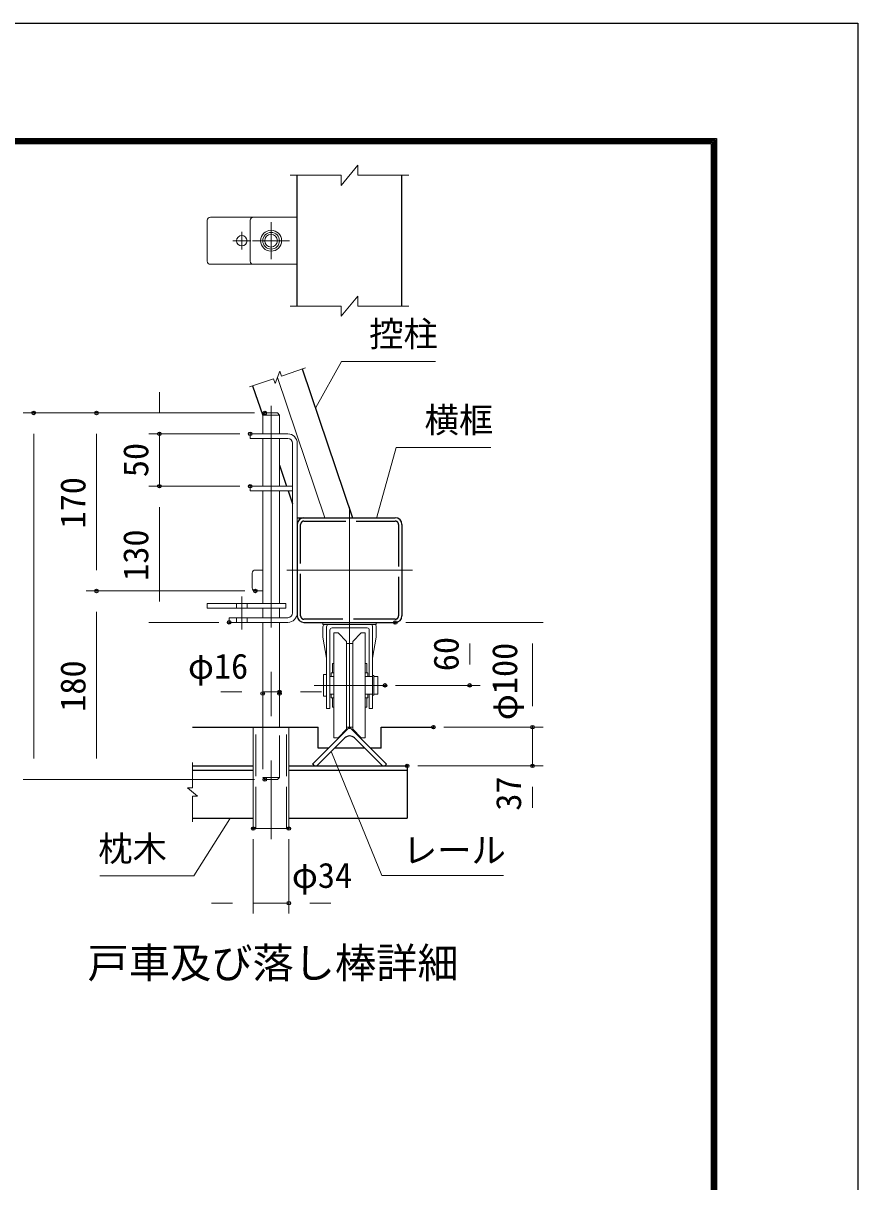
# Model space of a CAD drawing. Units: millimetres, scale not verified, with parts at other scales. Extents: x -6300 to 6300, y -4455 to 4455.
# Drawn here: x 3909 to 6300, y 1136 to 4455 of the extents above; entities that cross this region are included whole.
import ezdxf
from ezdxf.enums import TextEntityAlignment as Align

# ---------------------------------------------------------------- set-up
doc = ezdxf.new("R2010")
doc.units = ezdxf.units.MM
doc.header["$LTSCALE"] = 20
doc.header["$PDMODE"] = 32
doc.header["$PDSIZE"] = 10
doc.linetypes.add('DASHED', pattern=[7.5, 6, -1.5])
doc.linetypes.add('USER1', pattern=[50.8, 31.75, -6.35, 6.35, -6.35])
for name, color, linetype, lineweight in [('0-0_D-TTL-TXT', 7, 'Continuous', 25), ('0-1_D-STR1', 1, 'Continuous', 25), ('0-2_D-STR4', 7, 'Continuous', 25), ('0-3_D-BMK', 2, 'USER1', 13), ('0-5_D-STR3', 3, 'Continuous', 13), ('0-6_D-STR5', 4, 'Continuous', 25), ('0-8_D-STR-DIM', 7, 'Continuous', 13), ('0-B_D-STR-TXT', 7, 'Continuous', 13), ('0-C_D-TTL', 7, 'Continuous', 25)]:
    doc.layers.add(name, color=color, linetype=linetype, lineweight=lineweight)
doc.layers.add('0-A_Defpoints', color=8, linetype='Continuous')
doc.styles.add('ＭＳ ゴシック', font='')
doc.styles.get('ＭＳ ゴシック').set_extended_font_data('MS Gothic')

msp = doc.modelspace()

# ---------------------------------------------------------------- linework, layer by layer
at = {"layer": '0-1_D-STR1'}
for p, q in [((4693.89, 3644.23), (4693.89, 4019.23)), ((4993.89, 3644.23), (4993.89, 4019.23)), ((4708.15, 3464.33), (4852.23, 3038.02)), ((4566.05, 3416.3), (4594.89, 3330.95)), ((4642.89, 3188.92), (4663.36, 3128.36)), ((4667.93, 3114.86), (4680.39, 3077.96)), ((4693.89, 3038.02), (4974.69, 3038.02)), ((4693.89, 3018.82), (4693.89, 2757.22)), ((4993.89, 3018.82), (4993.89, 2757.22)), ((4713.05, 2738.02), (4974.74, 2738.02))]:
    msp.add_line(p, q, dxfattribs=at)
at = {"layer": '0-1_D-STR1', "linetype": 'DASHED'}
for p, q in [((4713.09, 3028.42), (4974.69, 3028.42)), ((4703.49, 2757.22), (4703.49, 3018.82)), ((4984.29, 3018.82), (4984.29, 2757.22)), ((4974.69, 2747.62), (4713.09, 2747.62))]:
    msp.add_line(p, q, dxfattribs=at)
at = {"layer": '0-1_D-STR1'}
for centre, start, end in [((4713.09, 3018.82), 90, 180), ((4974.69, 3018.82), 0, 90), ((4713.09, 2757.22), 180, 270), ((4974.69, 2757.22), 270, 0)]:
    msp.add_arc(centre, 19.2, start, end, dxfattribs=at)
at = {"layer": '0-1_D-STR1', "linetype": 'DASHED'}
for centre, start, end in [((4713.09, 3018.82), 90, 180), ((4974.69, 3018.82), 0, 90), ((4713.09, 2757.22), 180, 270), ((4974.69, 2757.22), 270, 0)]:
    msp.add_arc(centre, 9.6, start, end, dxfattribs=at)
at = {"layer": '0-2_D-STR4'}
for p, q in [((4393.89, 2438.02), (4753.89, 2438.02)), ((4753.89, 2378.02), (4753.89, 2438.02)), ((4933.89, 2438.02), (5083.89, 2438.02)), ((4933.89, 2378.02), (4933.89, 2438.02)), ((4783.89, 2378.02), (4753.89, 2378.02)), ((4886.92, 2378.02), (4800.86, 2378.02)), ((4933.89, 2378.02), (4903.89, 2378.02))]:
    msp.add_line(p, q, dxfattribs=at)
at = {"layer": '0-3_D-BMK'}
for p, q in [((4618.89, 3778.57), (4618.89, 3884.89)), ((4534.89, 3806.15), (4534.89, 3857.31)), ((4534.89, 3806.15), (4534.89, 3857.31)), ((4618.89, 3870.28), (4618.89, 3793.18)), ((4560.48, 3831.73), (4509.31, 3831.73)), ((4560.48, 3831.73), (4509.31, 3831.73)), ((4672.05, 3831.73), (4565.73, 3831.73)), ((4657.45, 3831.73), (4580.34, 3831.73)), ((4637.1, 3440.32), (4773.06, 3038.02)), ((4618.89, 3358.36), (4618.89, 2117.62)), ((4843.89, 3068.02), (4843.89, 2393.47)), ((4663.89, 2888.02), (5023.89, 2888.02)), ((4534.89, 2718.36), (4534.89, 2812.36)), ((4742.49, 2558.02), (4945.29, 2558.02))]:
    msp.add_line(p, q, dxfattribs=at)
at = {"layer": '0-5_D-STR3'}
for p, q in [((4435.89, 3890.23), (4435.89, 3773.23)), ((4651.89, 3899.23), (4444.89, 3899.23)), ((4693.89, 3899.23), (4444.89, 3899.23)), ((4558.89, 3773.23), (4558.89, 3890.23)), ((4693.89, 3764.23), (4693.89, 3899.23)), ((4651.89, 3764.23), (4444.89, 3764.23)), ((4693.89, 3764.23), (4444.89, 3764.23)), ((4594.89, 3332.36), (4600.89, 3338.36)), ((4594.89, 3332.36), (4642.89, 3332.36)), ((4594.89, 3332.36), (4594.89, 3278.36)), ((4642.89, 3332.36), (4642.89, 3278.36)), ((4558.89, 3278.36), (4666.89, 3278.36)), ((4558.89, 3278.36), (4558.89, 3264.86)), ((4558.89, 3264.86), (4666.89, 3264.86)), ((4594.89, 3264.86), (4594.89, 3128.36)), ((4642.89, 3264.86), (4642.89, 3128.36)), ((4680.39, 3251.36), (4680.39, 2765.36)), ((4693.89, 3251.36), (4693.89, 2765.36)), ((4558.89, 3128.36), (4680.39, 3128.36)), ((4558.89, 3128.36), (4558.89, 3114.86)), ((4558.89, 3114.86), (4680.39, 3114.86)), ((4594.89, 3114.86), (4594.89, 2792.36)), ((4642.89, 3114.86), (4642.89, 2792.36)), ((4594.89, 2888.36), (4573.89, 2888.36)), ((4564.89, 2879.36), (4564.89, 2837.36)), ((4594.89, 2828.36), (4573.89, 2828.36)), ((4660.89, 2792.36), (4435.89, 2792.36)), ((4435.89, 2778.86), (4435.89, 2792.36)), ((4660.89, 2778.86), (4660.89, 2792.36)), ((4660.89, 2778.86), (4435.89, 2778.86)), ((4594.89, 2778.86), (4594.89, 2751.86)), ((4642.89, 2778.86), (4642.89, 2751.86)), ((4498.89, 2751.86), (4666.89, 2751.86)), ((4498.89, 2751.86), (4498.89, 2738.36)), ((4498.89, 2738.36), (4666.89, 2738.36)), ((4594.89, 2738.36), (4594.89, 2438.02)), ((4642.89, 2738.36), (4642.89, 2438.02)), ((4773.39, 2732.02), (4843.89, 2732.02)), ((4843.89, 2732.02), (4783.89, 2732.02)), ((4843.89, 2722.42), (4793.49, 2722.42)), ((4843.89, 2722.42), (4894.29, 2722.42)), ((4909.89, 2636.02), (4909.89, 2726.02)), ((4920.39, 2726.02), (4920.39, 2696.02)), ((4787.49, 2636.02), (4787.49, 2716.42)), ((4798.89, 2708.02), (4798.89, 2408.02)), ((4876.89, 2708.02), (4852.89, 2684.02)), ((4888.89, 2708.02), (4876.89, 2708.02)), ((4888.89, 2708.02), (4888.89, 2408.02)), ((4900.29, 2636.02), (4900.29, 2716.42)), ((4920.39, 2696.02), (4909.89, 2636.02)), ((4834.89, 2432.02), (4834.89, 2684.02)), ((4834.89, 2678.02), (4852.89, 2678.02)), ((4852.89, 2432.02), (4852.89, 2684.02)), ((4777.89, 2492.02), (4777.89, 2636.02)), ((4787.49, 2492.02), (4787.49, 2636.02)), ((4900.29, 2583.52), (4900.29, 2636.02)), ((4909.89, 2583.52), (4909.89, 2636.02)), ((4791.39, 2594.02), (4791.39, 2583.52)), ((4798.89, 2594.02), (4791.39, 2594.02)), ((4794.39, 2618.02), (4794.39, 2607.52)), ((4798.89, 2607.52), (4798.89, 2594.02)), ((4888.89, 2621.02), (4891.89, 2621.02)), ((4888.89, 2618.02), (4888.89, 2621.02)), ((4888.89, 2607.52), (4888.89, 2594.02)), ((4888.89, 2594.02), (4896.39, 2594.02)), ((4891.89, 2621.02), (4893.39, 2621.02)), ((4893.39, 2621.02), (4893.39, 2619.57)), ((4893.39, 2594.02), (4893.39, 2619.57)), ((4893.39, 2618.02), (4893.39, 2607.52)), ((4896.39, 2594.02), (4893.39, 2594.02)), ((4896.39, 2594.02), (4896.39, 2583.52)), ((4909.89, 2583.52), (4909.89, 2589.52)), ((4768.89, 2526.52), (4768.89, 2558.02)), ((4787.49, 2583.52), (4798.89, 2583.52)), ((4909.89, 2583.52), (4888.89, 2583.52)), ((4909.89, 2492.02), (4909.89, 2586.52)), ((4912.89, 2586.52), (4909.89, 2586.52)), ((4912.89, 2586.52), (4912.89, 2529.52)), ((4924.89, 2532.52), (4924.89, 2558.02)), ((4787.49, 2532.52), (4798.89, 2532.52)), ((4791.39, 2522.02), (4791.39, 2532.52)), ((4909.89, 2532.52), (4888.89, 2532.52)), ((4896.39, 2522.02), (4896.39, 2532.52)), ((4900.29, 2492.02), (4900.29, 2532.52)), ((4912.89, 2529.52), (4909.89, 2529.52)), ((4912.89, 2532.52), (4924.89, 2532.52)), ((4777.89, 2492.02), (4787.49, 2492.02)), ((4798.89, 2522.02), (4791.39, 2522.02)), ((4791.39, 2522.02), (4794.39, 2522.02)), ((4794.39, 2522.02), (4794.39, 2496.47)), ((4794.39, 2498.02), (4794.39, 2508.52)), ((4794.39, 2495.02), (4794.39, 2496.47)), ((4795.89, 2495.02), (4794.39, 2495.02)), ((4798.89, 2495.02), (4795.89, 2495.02)), ((4798.89, 2508.52), (4798.89, 2522.02)), ((4798.89, 2498.02), (4798.89, 2495.02)), ((4888.89, 2522.02), (4896.39, 2522.02)), ((4888.89, 2508.52), (4888.89, 2522.02)), ((4893.39, 2522.02), (4893.39, 2496.47)), ((4896.39, 2522.02), (4893.39, 2522.02)), ((4893.39, 2498.02), (4893.39, 2508.52)), ((4909.89, 2492.02), (4900.29, 2492.02)), ((4567.89, 2147.62), (4567.89, 2438.02)), ((4669.89, 2147.62), (4669.89, 2438.02)), ((4810.89, 2408.02), (4834.89, 2432.02)), ((4834.89, 2438.02), (4852.89, 2438.02)), ((4798.89, 2408.02), (4810.89, 2408.02)), ((4567.89, 2147.62), (4669.89, 2147.62))]:
    msp.add_line(p, q, dxfattribs=at)
at = {"layer": '0-5_D-STR3', "linetype": 'DASHED'}
for p, q in [((4519.89, 2778.86), (4519.89, 2792.36)), ((4549.89, 2778.86), (4549.89, 2792.36)), ((4519.89, 2738.36), (4519.89, 2751.86)), ((4549.89, 2738.36), (4549.89, 2751.86)), ((4567.89, 2438.02), (4574.79, 2438.02)), ((4574.79, 2147.62), (4574.79, 2438.02)), ((4594.89, 2438.02), (4594.89, 2294.35)), ((4642.89, 2294.35), (4642.89, 2438.02)), ((4662.99, 2147.62), (4662.99, 2438.02)), ((4662.99, 2438.02), (4669.89, 2438.02)), ((4594.89, 2294.35), (4600.89, 2288.35)), ((4594.89, 2294.35), (4642.89, 2294.35))]:
    msp.add_line(p, q, dxfattribs=at)
at = {"layer": '0-5_D-STR3', "color": 4}
for p, q in [((4920.39, 2738.02), (4767.39, 2738.02)), ((4767.39, 2732.02), (4767.39, 2738.02)), ((4920.39, 2732.02), (4767.39, 2732.02)), ((4920.39, 2732.02), (4920.39, 2738.02))]:
    msp.add_line(p, q, dxfattribs=at)
at = {"layer": '0-5_D-STR3'}
for points in [[(4600.89, 3338.36), (4636.89, 3338.36), (4642.89, 3332.36)], [(4767.39, 2726.02), (4767.39, 2696.02), (4777.89, 2636.02), (4777.89, 2726.02)], [(4914.39, 2732.02), (4843.89, 2732.02), (4903.89, 2732.02)], [(4798.89, 2708.02), (4810.89, 2708.02), (4834.89, 2684.02)], [(4777.89, 2583.52), (4777.89, 2589.52), (4768.89, 2589.52), (4768.89, 2558.02)], [(4791.39, 2594.02), (4794.39, 2594.02), (4794.39, 2619.57)], [(4798.89, 2618.02), (4798.89, 2621.02), (4795.89, 2621.02), (4794.39, 2621.02), (4794.39, 2619.57)], [(4912.89, 2583.52), (4924.89, 2583.52), (4924.89, 2558.02)], [(4777.89, 2532.52), (4777.89, 2526.52), (4768.89, 2526.52)], [(4888.89, 2498.02), (4888.89, 2495.02), (4891.89, 2495.02), (4893.39, 2495.02), (4893.39, 2496.47)], [(4888.89, 2408.02), (4876.89, 2408.02), (4852.89, 2432.02)]]:
    msp.add_lwpolyline(points, dxfattribs=at)
at = {"layer": '0-5_D-STR3', "linetype": 'DASHED'}
msp.add_lwpolyline([(4600.89, 2288.35), (4636.89, 2288.35), (4642.89, 2294.35)], dxfattribs=at)
at = {"layer": '0-5_D-STR3'}
for centre, radius in [((4618.89, 3831.73), 30), ((4618.89, 3831.73), 24), ((4534.89, 3831.73), 15), ((4534.89, 3831.73), 15), ((4618.89, 3831.73), 18)]:
    msp.add_circle(centre, radius, dxfattribs=at)
for centre, radius, start, end in [((4444.89, 3890.23), 9, 90, 180), ((4567.89, 3890.23), 9, 90, 180), ((4444.89, 3773.23), 9, 180, 270), ((4567.89, 3773.23), 9, 180, 270), ((4666.89, 3251.36), 27, 0, 90), ((4666.89, 3251.36), 13.5, 0, 90), ((4573.89, 2879.36), 9, 90, 180), ((4573.89, 2837.36), 9, 180, 270), ((4666.89, 2765.36), 13.5, 270, 0), ((4666.89, 2765.36), 27, 270, 0), ((4773.39, 2726.02), 6, 90, 180), ((4783.89, 2726.02), 6, 90, 180), ((4793.49, 2716.42), 6, 90, 180), ((4894.29, 2716.42), 6, 0, 90), ((4903.89, 2726.02), 6, 0, 90), ((4914.39, 2726.02), 6, 0, 90)]:
    msp.add_arc(centre, radius, start, end, dxfattribs=at)
at = {"layer": '0-6_D-STR5'}
for p, q in [((4737.83, 2331.95), (4843.89, 2438.02)), ((4843.89, 2438.02), (4949.96, 2331.95)), ((4752.68, 2329.83), (4830.11, 2407.26)), ((4857.68, 2407.26), (4935.11, 2329.83)), ((4393.89, 2327.19), (4567.89, 2327.19)), ((4739.95, 2329.83), (4737.83, 2331.95)), ((4949.96, 2331.95), (4947.84, 2329.83)), ((5008.89, 2327.19), (5008.89, 2177.19)), ((4393.89, 2315.19), (4567.89, 2315.19)), ((4669.89, 2315.19), (5008.89, 2315.19)), ((4393.89, 2177.19), (4567.89, 2177.19)), ((4669.89, 2177.19), (5008.89, 2177.19))]:
    msp.add_line(p, q, dxfattribs=at)
msp.add_lwpolyline([(4669.89, 2327.19), (5008.89, 2327.19), (5008.89, 2177.19)], dxfattribs=at)
for centre, radius, start, end in [((4843.89, 2393.47), 19.5, 45, 135), ((4746.31, 2336.19), 9, 225, 315), ((4941.47, 2336.19), 9, 225, 315)]:
    msp.add_arc(centre, radius, start, end, dxfattribs=at)
at = {"layer": '0-8_D-STR-DIM'}
for p, q in [((4673.84, 4019.23), (4819.89, 4019.23)), ((4819.89, 3990.43), (4867.89, 4048.03)), ((4819.89, 3990.43), (4819.89, 4019.23)), ((4867.89, 4019.23), (4867.89, 4048.03)), ((4867.89, 4019.23), (5013.95, 4019.23)), ((4819.89, 3615.43), (4867.89, 3673.03)), ((4867.89, 3644.23), (4867.89, 3673.03)), ((4673.84, 3644.23), (4819.89, 3644.23)), ((4819.89, 3615.43), (4819.89, 3644.23)), ((4867.89, 3644.23), (5013.95, 3644.23)), ((4630.34, 3422.83), (4643.86, 3457.8)), ((4648.47, 3444.16), (4643.86, 3457.8)), ((4648.47, 3444.16), (4717.65, 3467.54)), ((4556.55, 3413.09), (4625.73, 3436.47)), ((4630.34, 3422.83), (4625.73, 3436.47)), ((4298.83, 3338.36), (4298.83, 3398.36)), ((4570.89, 3338.36), (3908.83, 3338.36)), ((4570.89, 3338.36), (4088.83, 3338.36)), ((3938.83, 2348.35), (3938.83, 3278.36)), ((4118.83, 2888.36), (4118.83, 3278.36)), ((4528.89, 3278.36), (4268.83, 3278.36)), ((4298.83, 3128.36), (4298.83, 3278.36)), ((4528.89, 3128.36), (4268.83, 3128.36)), ((4528.89, 3128.36), (4268.83, 3128.36)), ((4298.83, 2798.36), (4298.83, 3068.36)), ((4298.83, 3068.36), (4298.83, 3008.36)), ((4543.89, 2828.36), (4088.83, 2828.36)), ((4543.89, 2828.36), (4088.83, 2828.36)), ((4118.83, 2348.35), (4118.83, 2768.36)), ((4468.89, 2738.36), (4268.83, 2738.36)), ((5004.69, 2738.02), (5218.02, 2738.02)), ((5004.69, 2738.02), (5398.02, 2738.02)), ((5188.02, 2678.02), (5188.02, 2618.02)), ((5368.02, 2678.02), (5368.02, 2498.02)), ((4594.89, 2564.46), (4594.89, 2569.1)), ((4642.89, 2564.46), (4642.89, 2569.1)), ((4975.29, 2558.02), (5218.02, 2558.02)), ((5368.02, 2498.02), (5368.02, 2558.02)), ((4534.89, 2539.1), (4474.89, 2539.1)), ((4594.89, 2539.1), (4642.89, 2539.1)), ((4702.89, 2539.1), (4762.89, 2539.1)), ((5113.89, 2438.02), (5398.02, 2438.02)), ((5113.89, 2438.02), (5398.02, 2438.02)), ((5368.02, 2438.02), (5368.02, 2327.19)), ((4393.89, 2264.19), (4393.89, 2337.22)), ((5038.89, 2327.19), (5398.02, 2327.19)), ((4570.89, 2288.35), (3908.83, 2288.35)), ((4570.89, 2288.35), (4088.83, 2288.35)), ((4393.89, 2264.19), (4379.49, 2264.19)), ((4408.29, 2240.19), (4379.49, 2264.19)), ((5368.02, 2267.19), (5368.02, 2207.19)), ((4393.89, 2167.17), (4393.89, 2240.19)), ((4408.29, 2240.19), (4393.89, 2240.19)), ((4567.89, 2117.62), (4567.89, 1904.06)), ((4669.89, 2117.62), (4669.89, 1904.06)), ((4507.89, 1934.06), (4447.89, 1934.06)), ((4567.89, 1934.06), (4669.89, 1934.06)), ((4729.89, 1934.06), (4789.89, 1934.06))]:
    msp.add_line(p, q, dxfattribs=at)
at = {"layer": '0-A_Defpoints'}
for p in [(3938.83, 3338.36), (4118.83, 3338.36), (4600.89, 3338.36), (4298.83, 3278.36), (4558.89, 3278.36), (4298.83, 3128.36), (4558.89, 3128.36), (4118.83, 2828.36), (4573.89, 2828.36), (4498.89, 2738.36), (4974.69, 2738.02), (4945.29, 2558.02), (5188.02, 2558.02), (4594.89, 2534.46), (4642.89, 2539.1), (4642.89, 2534.46), (5083.89, 2438.02), (5083.89, 2438.02), (5368.02, 2438.02), (5008.89, 2327.19), (5368.02, 2327.19), (4600.89, 2288.35), (4567.89, 2147.62), (4669.89, 2147.62), (4669.89, 1934.06)]:
    msp.add_point(p, dxfattribs=at)
at = {"layer": '0-B_D-STR-TXT'}
for points in [[(5089.55, 3486.07), (4820.15, 3486.07), (4747.07, 3353.78)], [(5248.53, 3239.58), (4977.22, 3239.58), (4921.39, 3039.94)], [(5284.54, 2013.59), (4936.33, 2013.59), (4792.15, 2366.69)], [(4128.18, 2012.54), (4397.21, 2012.54), (4500.79, 2175.51)]]:
    msp.add_lwpolyline(points, dxfattribs=at)
at = {"layer": '0-C_D-TTL', "color": 2}
msp.add_lwpolyline([(-6299.99, 4455.02), (6300.01, 4455.02), (6300.01, -4454.98), (-6299.99, -4454.98)], close=True, dxfattribs=at)
at = {"layer": '0-C_D-TTL'}
for points in [[(-5894.99, 4125.02), (5895.01, 4125.02), (5895.01, -4124.98), (-5894.99, -4124.98)], [(-5891.24, 4121.27), (5891.26, 4121.27), (5891.26, -4121.23), (-5891.24, -4121.23)], [(-5887.49, 4117.52), (5887.51, 4117.52), (5887.51, -4117.48), (-5887.49, -4117.48)], [(-5883.74, 4113.77), (5883.76, 4113.77), (5883.76, -4113.73), (-5883.74, -4113.73)], [(-5879.99, 4110.02), (5880.01, 4110.02), (5880.01, -4109.98), (-5879.99, -4109.98)]]:
    msp.add_lwpolyline(points, close=True, dxfattribs=at)

# ---------------------------------------------------------------- texts
at = {"layer": '0-0_D-TTL-TXT', "style": 'ＭＳ ゴシック'}
msp.add_text('戸車及び落し棒詳細', height=86.66, dxfattribs=at).set_placement((4092.6, 1693.48), align=Align.BOTTOM_LEFT)
at = {"layer": '0-8_D-STR-DIM', "style": 'ＭＳ ゴシック'}
for s, p in [('50', (4288.71, 3154.42)), ('170', (4108.71, 3007.38)), ('130', (4288.71, 2857.38)), ('60', (5177.9, 2598.52)), ('φ100', (5345.73, 2458.16)), ('180', (4108.71, 2482.38)), ('37', (5356.92, 2198.93))]:
    msp.add_text(s, height=72.14, rotation=90, dxfattribs=at).set_placement(p, align=Align.BOTTOM_LEFT)
for s, p in [('φ16', (4380.62, 2555.19)), ('φ34', (4678.34, 1955.96))]:
    msp.add_text(s, height=72.14, dxfattribs=at).set_placement(p, align=Align.BOTTOM_LEFT)
at = {"layer": '0-B_D-STR-TXT', "style": 'ＭＳ ゴシック'}
for s, p in [('控柱', (4899.96, 3507.04)), ('横框', (5058.56, 3260.36)), ('枕木', (4123.62, 2032.37)), ('レール', (4996.34, 2027.9))]:
    msp.add_text(s, height=72.14, dxfattribs=at).set_placement(p, align=Align.BOTTOM_LEFT)

doc.saveas('drawing.dxf')
